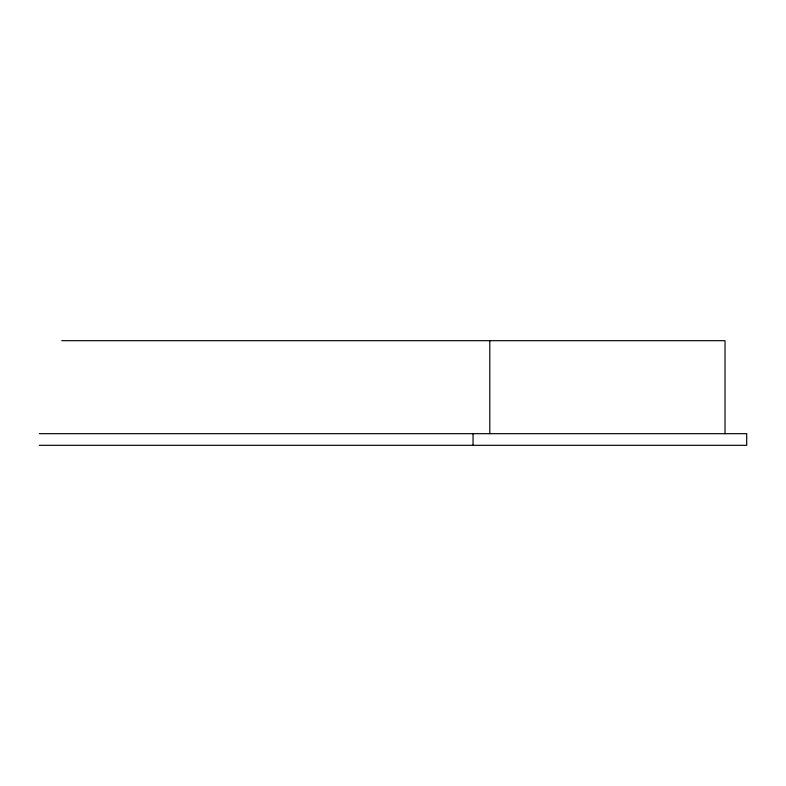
<?xml version="1.0" encoding="UTF-8"?>
<svg xmlns="http://www.w3.org/2000/svg" width="786" height="786" viewBox="0 0 786 786"><rect width="100%" height="100%" fill="white"/><g stroke="black" fill="none" stroke-linecap="round" stroke-linejoin="round"><path stroke-width="1.18" d="M61.78 340.692L725.026 340.692L725.026 433.685M39.3 433.685L746.7 433.685L746.7 445.308L39.3 445.308M489.806 340.692L489.806 433.685M473.034 433.685L473.034 445.308"/></g></svg>
